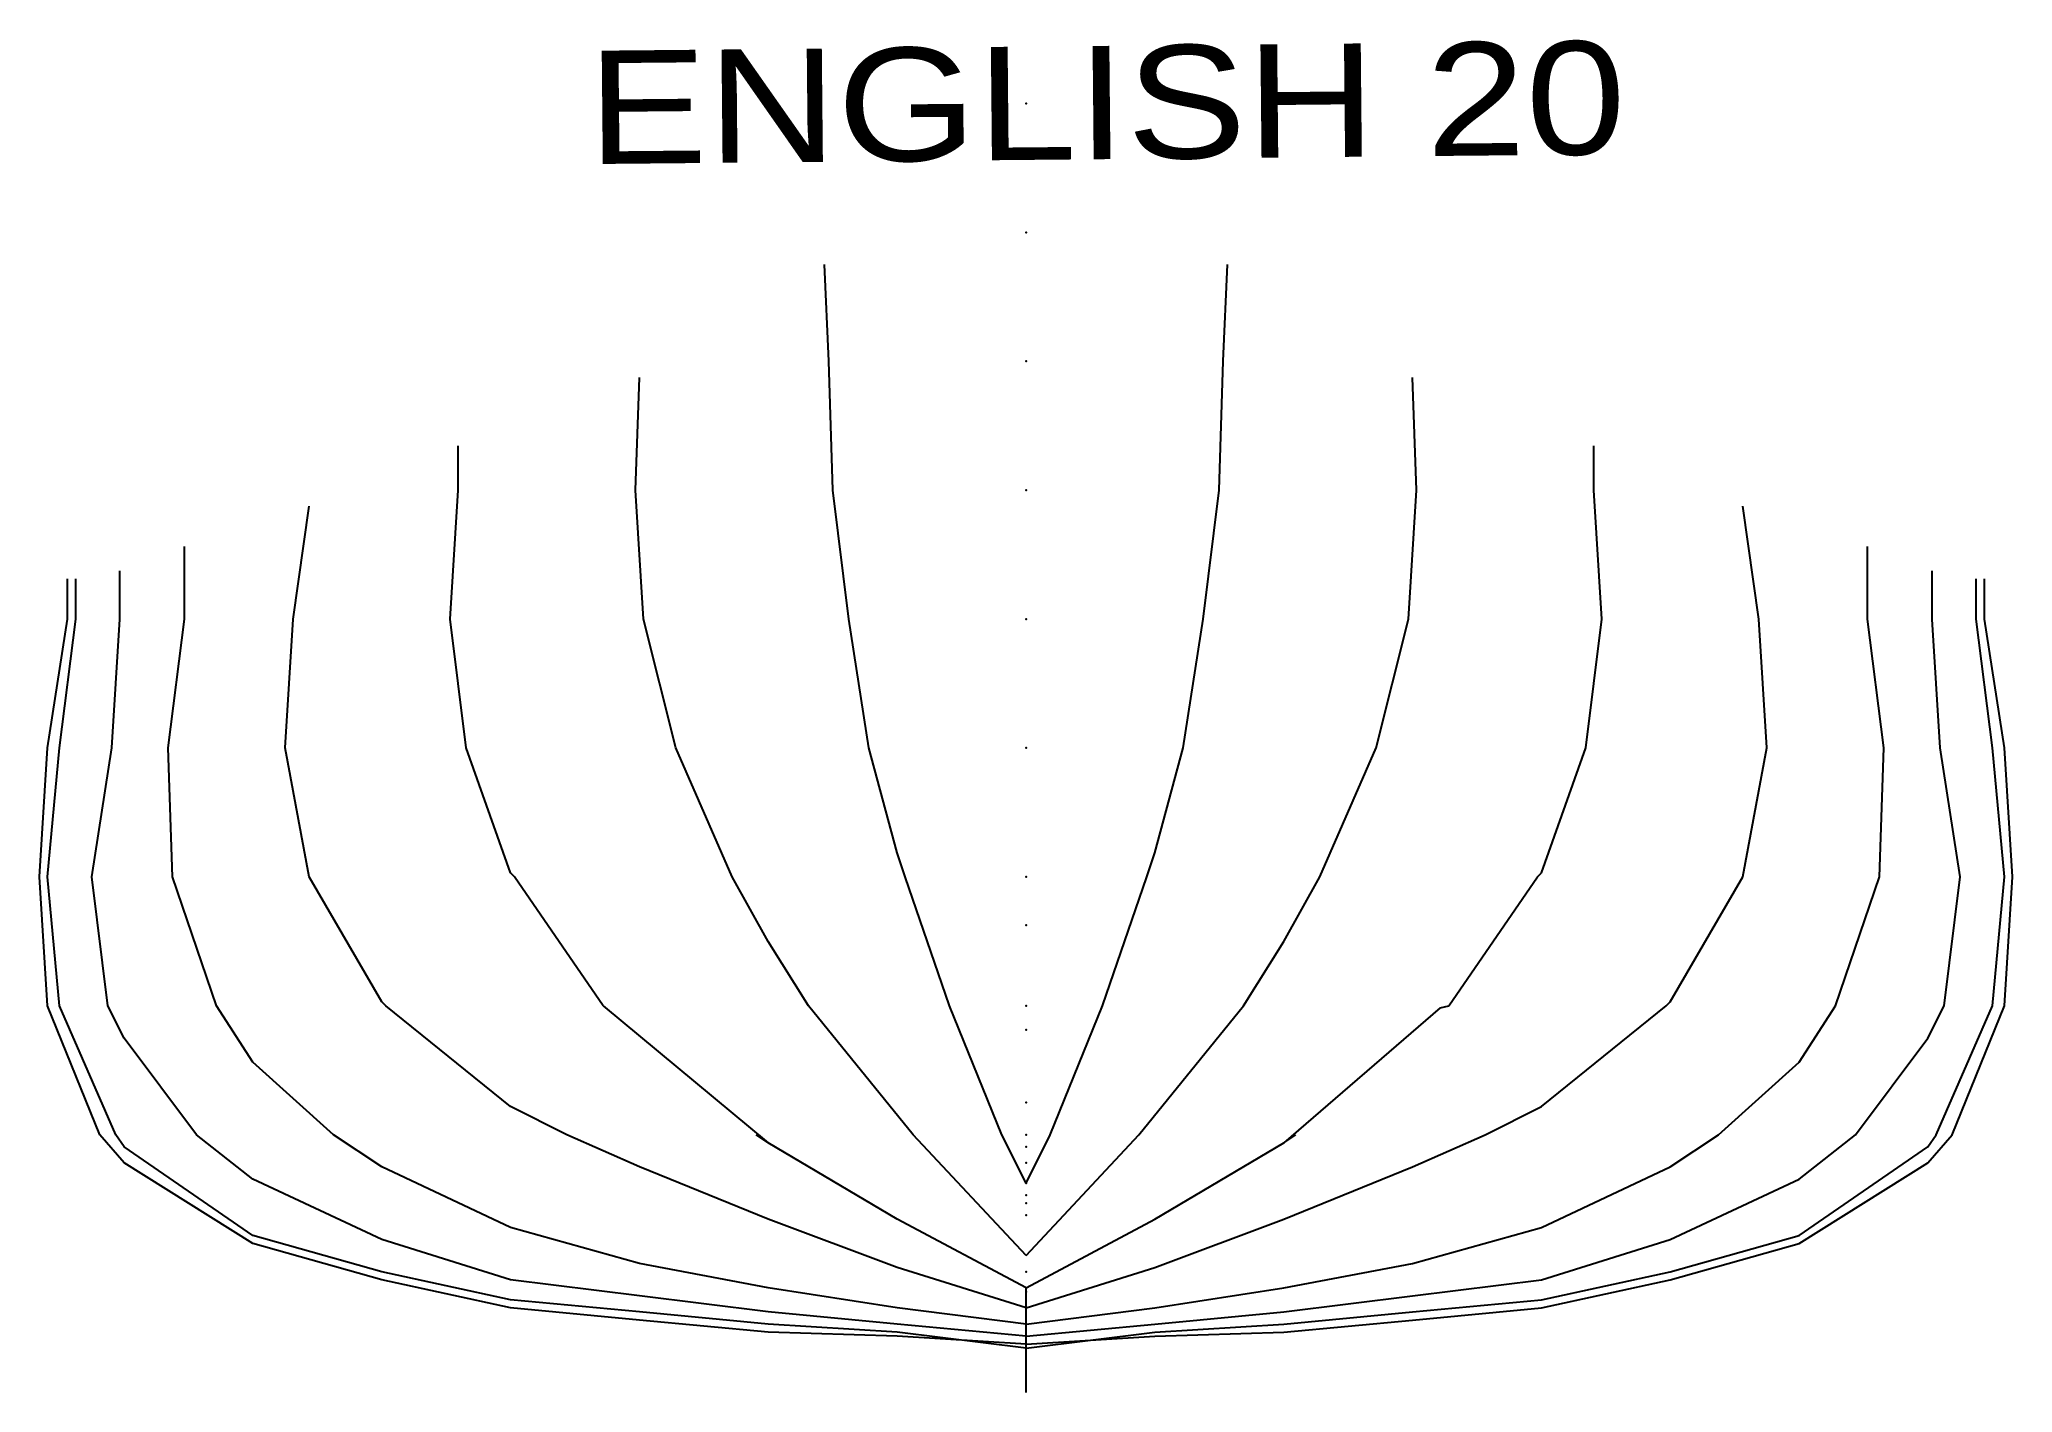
# Model space of a CAD drawing. Extents: x -15.3 to 15.3, y 0 to 21.
import ezdxf
from ezdxf.enums import TextEntityAlignment as Align

# ---------------------------------------------------------------- set-up
doc = ezdxf.new("R2010")
doc.units = 0
doc.layers.get('0').update_dxf_attribs({"linetype": 'CONTINUOUS'})
for name, color, linetype in [('1', 1, 'CONTINUOUS'), ('2', 5, 'CONTINUOUS'), ('3', 3, 'CONTINUOUS'), ('4', 2, 'CONTINUOUS'), ('5', 6, 'CONTINUOUS'), ('6', 4, 'CONTINUOUS'), ('7', 1, 'CONTINUOUS')]:
    doc.layers.add(name, color=color, linetype=linetype)

msp = doc.modelspace()

# ---------------------------------------------------------------- linework, layer by layer
at = {"color": 0}
for p, q in [((-14.875, 12), (-14.875, 12.625)), ((14.875, 12), (14.875, 12.625)), ((-15.1875, 10), (-14.875, 12)), ((15.1875, 10), (14.875, 12)), ((-15.3125, 8), (-15.1875, 10)), ((15.3125, 8), (15.1875, 10)), ((-15.1875, 6), (-15.3125, 8)), ((15.1875, 6), (15.3125, 8)), ((-14.375, 4), (-15.1875, 6)), ((14.375, 4), (15.1875, 6)), ((-14, 3.5625), (-14.375, 4)), ((14, 3.5625), (14.375, 4)), ((-12, 2.3125), (-14, 3.5625)), ((12, 2.3125), (14, 3.5625)), ((-10, 1.75), (-12, 2.3125)), ((10, 1.75), (12, 2.3125)), ((-8, 1.3125), (-10, 1.75)), ((8, 1.3125), (10, 1.75)), ((-6, 1.125), (-8, 1.3125)), ((6, 1.125), (8, 1.3125)), ((-4, 0.9375), (-6, 1.125)), ((-2, 0.875), (-4, 0.9375)), ((2, 0.875), (4, 0.9375)), ((4, 0.9375), (6, 1.125)), ((0, 0.75), (-2, 0.875)), ((0, 0.75), (2, 0.875)), ((0, 0), (0, 0.75)), ((0, 0), (0, 0.75))]:
    msp.add_line(p, q, dxfattribs=at)
at = {"layer": '1', "color": 0}
for p, q in [((-14.75, 12, 12), (-14.75, 12.625, 12)), ((14.75, 12, 12), (14.75, 12.625, 12)), ((-15, 10, 12), (-14.75, 12, 12)), ((15, 10, 12), (14.75, 12, 12)), ((-15.1875, 8, 12), (-15, 10, 12)), ((15.1875, 8, 12), (15, 10, 12)), ((-15, 6, 12), (-15.1875, 8, 12)), ((15, 6, 12), (15.1875, 8, 12)), ((-14.125, 4, 12), (-15, 6, 12)), ((14.125, 4, 12), (15, 6, 12)), ((-14, 3.8125, 12), (-14.125, 4, 12)), ((14, 3.8125, 12), (14.125, 4, 12)), ((-12, 2.4375, 12), (-14, 3.8125, 12)), ((12, 2.4375, 12), (14, 3.8125, 12)), ((-10, 1.875, 12), (-12, 2.4375, 12)), ((10, 1.875, 12), (12, 2.4375, 12)), ((-8, 1.4375, 12), (-10, 1.875, 12)), ((8, 1.4375, 12), (10, 1.875, 12)), ((-6, 1.25, 12), (-8, 1.4375, 12)), ((-4, 1.0625, 12), (-6, 1.25, 12)), ((4, 1.0625, 12), (6, 1.25, 12)), ((6, 1.25, 12), (8, 1.4375, 12)), ((-2, 0.9375, 12), (-4, 1.0625, 12)), ((0, 0.6875, 12), (-2, 0.9375, 12)), ((0, 0.6875, 12), (2, 0.9375, 12)), ((2, 0.9375, 12), (4, 1.0625, 12)), ((0, 0, 12), (0, 0.6875, 12)), ((0, 0, 12), (0, 0.6875, 12))]:
    msp.add_line(p, q, dxfattribs=at)
at = {"layer": '2', "color": 0}
for p, q in [((-14.0625, 12, 24), (-14.0625, 12.75, 24)), ((14.0625, 12, 24), (14.0625, 12.75, 24)), ((-14.1875, 10, 24), (-14.0625, 12, 24)), ((14.1875, 10, 24), (14.0625, 12, 24)), ((-14.5, 8, 24), (-14.1875, 10, 24)), ((14.5, 8, 24), (14.1875, 10, 24)), ((-14.25, 6, 24), (-14.5, 8, 24)), ((14.25, 6, 24), (14.5, 8, 24)), ((-14, 5.5, 24), (-14.25, 6, 24)), ((14, 5.5, 24), (14.25, 6, 24)), ((-12.875, 4, 24), (-14, 5.5, 24)), ((12.875, 4, 24), (14, 5.5, 24)), ((-12, 3.3125, 24), (-12.875, 4, 24)), ((12, 3.3125, 24), (12.875, 4, 24)), ((-10, 2.375, 24), (-12, 3.3125, 24)), ((10, 2.375, 24), (12, 3.3125, 24)), ((-8, 1.75, 24), (-10, 2.375, 24)), ((8, 1.75, 24), (10, 2.375, 24)), ((-6, 1.5, 24), (-8, 1.75, 24)), ((6, 1.5, 24), (8, 1.75, 24)), ((-4, 1.25, 24), (-6, 1.5, 24)), ((-2, 1.0625, 24), (-4, 1.25, 24)), ((2, 1.0625, 24), (4, 1.25, 24)), ((4, 1.25, 24), (6, 1.5, 24)), ((0, 0.875, 24), (-2, 1.0625, 24)), ((0, 0.875, 24), (2, 1.0625, 24)), ((0, 0, 24), (0, 0.875, 24)), ((0, 0, 24), (0, 0.875, 24))]:
    msp.add_line(p, q, dxfattribs=at)
at = {"layer": '3', "color": 0}
for p, q in [((-13.0625, 12, 36), (-13.0625, 13.125, 36)), ((13.0625, 12, 36), (13.0625, 13.125, 36)), ((-13.3125, 10, 36), (-13.0625, 12, 36)), ((13.3125, 10, 36), (13.0625, 12, 36)), ((-13.25, 8, 36), (-13.3125, 10, 36)), ((13.25, 8, 36), (13.3125, 10, 36)), ((-12.5625, 6, 36), (-13.25, 8, 36)), ((12.5625, 6, 36), (13.25, 8, 36)), ((-12, 5.125, 36), (-12.5625, 6, 36)), ((12, 5.125, 36), (12.5625, 6, 36)), ((-10.75, 4, 36), (-12, 5.125, 36)), ((10.75, 4, 36), (12, 5.125, 36)), ((-10, 3.5, 36), (-10.75, 4, 36)), ((10, 3.5, 36), (10.75, 4, 36)), ((-8, 2.5625, 36), (-10, 3.5, 36)), ((8, 2.5625, 36), (10, 3.5, 36)), ((-6, 2, 36), (-8, 2.5625, 36)), ((6, 2, 36), (8, 2.5625, 36)), ((-4, 1.625, 36), (-6, 2, 36)), ((4, 1.625, 36), (6, 2, 36)), ((-2, 1.3125, 36), (-4, 1.625, 36)), ((2, 1.3125, 36), (4, 1.625, 36)), ((0, 1.0625, 36), (-2, 1.3125, 36)), ((0, 1.0625, 36), (2, 1.3125, 36)), ((0, 0, 36), (0, 1.0625, 36)), ((0, 0, 36), (0, 1.0625, 36))]:
    msp.add_line(p, q, dxfattribs=at)
at = {"layer": '4', "color": 0}
for p, q in [((-11.375, 12, 48), (-11.125, 13.75, 48)), ((11.375, 12, 48), (11.125, 13.75, 48)), ((-11.5, 10, 48), (-11.375, 12, 48)), ((11.5, 10, 48), (11.375, 12, 48)), ((-11.125, 8, 48), (-11.5, 10, 48)), ((11.125, 8, 48), (11.5, 10, 48)), ((-10, 6.0625, 48), (-11.125, 8, 48)), ((10, 6.0625, 48), (11.125, 8, 48)), ((-9.9375, 6, 48), (-10, 6.0625, 48)), ((-8, 4.4375, 48), (-9.9375, 6, 48)), ((8, 4.4375, 48), (9.9375, 6, 48)), ((9.9375, 6, 48), (10, 6.0625, 48)), ((-7.125, 4, 48), (-8, 4.4375, 48)), ((7.125, 4, 48), (8, 4.4375, 48)), ((-6, 3.5, 48), (-7.125, 4, 48)), ((6, 3.5, 48), (7.125, 4, 48)), ((-4, 2.6875, 48), (-6, 3.5, 48)), ((4, 2.6875, 48), (6, 3.5, 48)), ((-2, 1.9375, 48), (-4, 2.6875, 48)), ((2, 1.9375, 48), (4, 2.6875, 48)), ((0, 1.3125, 48), (-2, 1.9375, 48)), ((0, 1.3125, 48), (2, 1.9375, 48)), ((0, 0, 48), (0, 1.3125, 48)), ((0, 0, 48), (0, 1.3125, 48))]:
    msp.add_line(p, q, dxfattribs=at)
at = {"layer": '5', "color": 0}
for p, q in [((-8.8125, 14, 60), (-8.8125, 14.6875, 60)), ((8.8125, 14, 60), (8.8125, 14.6875, 60)), ((-8.9375, 12, 60), (-8.8125, 14, 60)), ((8.9375, 12, 60), (8.8125, 14, 60)), ((-8.6875, 10, 60), (-8.9375, 12, 60)), ((-8, 8.0625, 60), (-8.6875, 10, 60)), ((8, 8.0625, 60), (8.6875, 10, 60)), ((-7.9375, 8, 60), (-8, 8.0625, 60)), ((-6.5625, 6, 60), (-7.9375, 8, 60)), ((6.5625, 6, 60), (7.9375, 8, 60)), ((-4, 3.875, 60), (-4.1875, 4, 60)), ((4, 3.875, 60), (4.1875, 4, 60)), ((-2, 2.6875, 60), (-4, 3.875, 60)), ((2, 2.6875, 60), (4, 3.875, 60)), ((0, 1.625, 60), (-2, 2.6875, 60)), ((0, 1.625, 60), (2, 2.6875, 60)), ((0, 0, 60), (0, 1.625, 60))]:
    msp.add_line(p, q, dxfattribs=at)
for points in [[(8.6875, 10), (8.9375, 12)], [(7.9375, 8), (8, 8.0625)], [(6.4278, 5.9701), (6.5625, 6)]]:
    msp.add_lwpolyline(points, dxfattribs=at)
at = {"layer": '6', "color": 0}
for p, q in [((-6.0625, 14, 72), (-6, 15.75, 72)), ((6.0625, 14, 72), (6, 15.75, 72)), ((-5.9375, 12, 72), (-6.0625, 14, 72)), ((5.9375, 12, 72), (6.0625, 14, 72)), ((-5.4375, 10, 72), (-5.9375, 12, 72)), ((5.4375, 10, 72), (5.9375, 12, 72)), ((-4.5625, 8, 72), (-5.4375, 10, 72)), ((4.5625, 8, 72), (5.4375, 10, 72)), ((-4, 7, 72), (-4.5625, 8, 72)), ((4, 7, 72), (4.5625, 8, 72)), ((-3.375, 6, 72), (-4, 7, 72)), ((3.375, 6, 72), (4, 7, 72)), ((-1.75, 4, 72), (-3.375, 6, 72)), ((1.75, 4, 72), (3.375, 6, 72)), ((0, 2.125, 72), (-1.75, 4, 72)), ((0, 2.125, 72), (1.75, 4, 72))]:
    msp.add_line(p, q, dxfattribs=at)
at = {"layer": '7', "color": 0}
for p, q in [((-3.0625, 16, 84), (-3.125, 17.5, 84)), ((3.0625, 16, 84), (3.125, 17.5, 84)), ((-3, 14, 84), (-3.0625, 16, 84)), ((3, 14, 84), (3.0625, 16, 84)), ((-2.75, 12, 84), (-3, 14, 84)), ((2.75, 12, 84), (3, 14, 84)), ((-2.4375, 10, 84), (-2.75, 12, 84)), ((2.4375, 10, 84), (2.75, 12, 84)), ((-2, 8.375, 84), (-2.4375, 10, 84)), ((2, 8.375, 84), (2.4375, 10, 84)), ((-1.875, 8, 84), (-2, 8.375, 84)), ((1.875, 8, 84), (2, 8.375, 84)), ((-1.1875, 6, 84), (-1.875, 8, 84)), ((1.1875, 6, 84), (1.875, 8, 84)), ((-0.375, 4, 84), (-1.1875, 6, 84)), ((0.375, 4, 84), (1.1875, 6, 84)), ((0, 3.25, 84), (-0.375, 4, 84)), ((0, 3.25, 84), (0.375, 4, 84))]:
    msp.add_line(p, q, dxfattribs=at)
for points in [[(-6.5625, 6), (-4, 3.875)], [(6.4278, 5.9701), (4, 3.875)]]:
    msp.add_lwpolyline(points, dxfattribs=at)
for p in [(0, 20, 94.3125), (0, 18, 94.6875), (0, 16, 94.9375), (0, 14, 94.875), (0, 12, 94.4375), (0, 10, 93.875), (0, 8, 92.625), (0, 7.25, 92), (0, 6, 90.5), (0, 5.625, 90), (0, 4.5, 88), (0, 4, 86.4375), (0, 3.8125, 86), (0, 3.5625, 84), (0, 3.25, 82), (0, 3.0625, 80), (0, 2.9375, 78), (0, 2.75, 76), (0, 1.875, 74), (0, 1.5625, 72)]:
    msp.add_point(p, dxfattribs=at)

# ---------------------------------------------------------------- texts
msp.add_text('ENGLISH 20', height=1.75774, rotation=0.54657, dxfattribs=at).set_placement((-6.7972, 19.0592), (9.3147, 19.2129), align=Align.ALIGNED)

doc.saveas('drawing.dxf')
